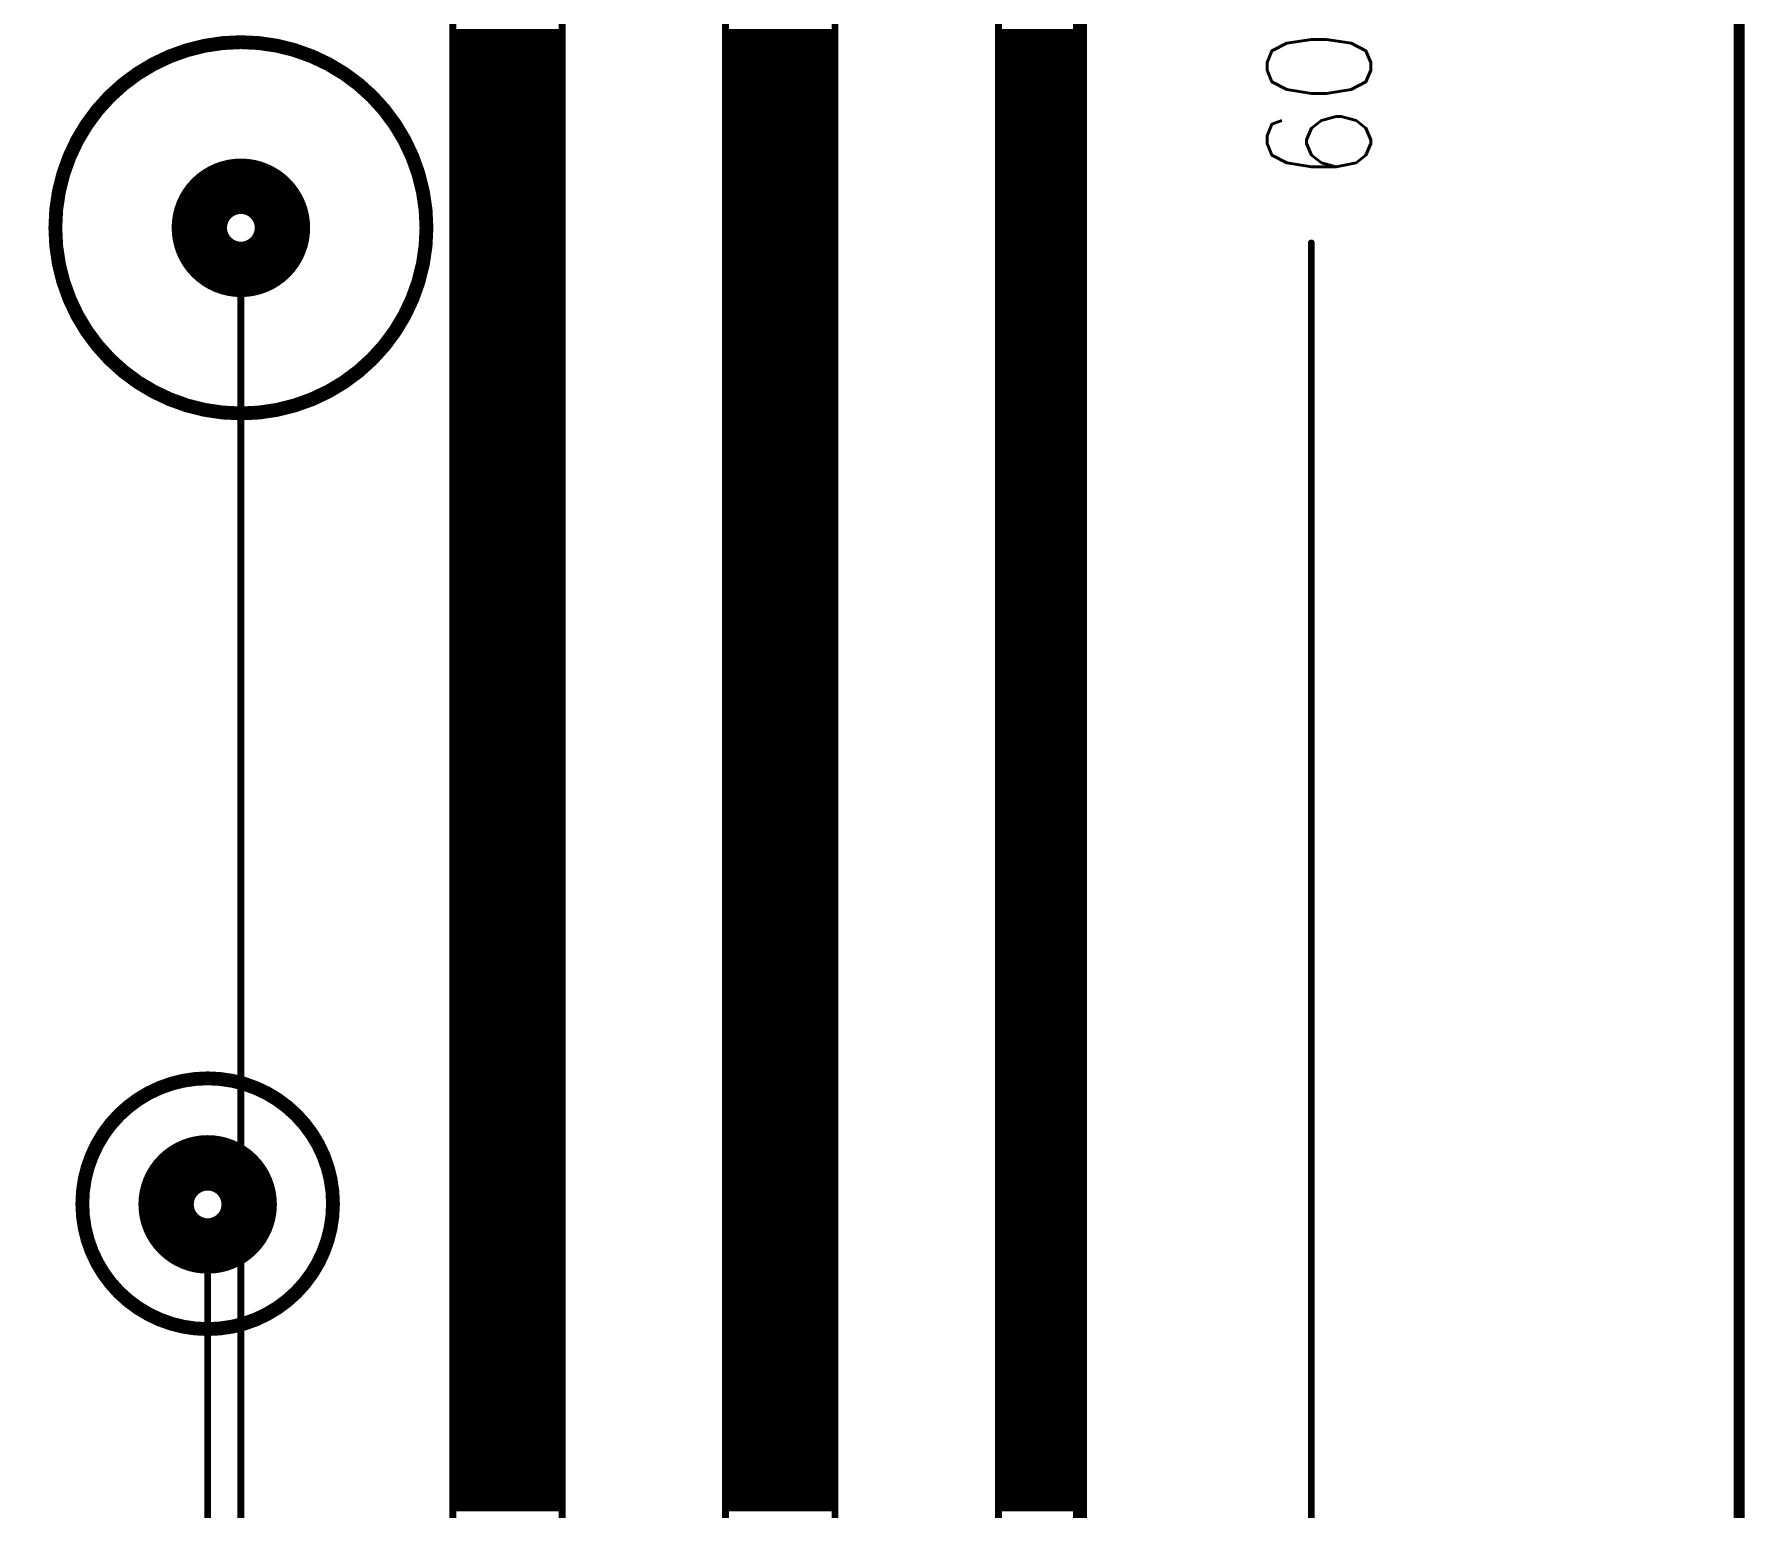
# Model space of a CAD drawing. Extents: x 2.14 to 10.29, y 1.14 to 8.17.
# Drawn here: x 9.05 to 10.285, y 5.507 to 6.571 of the extents above; entities that cross this region are included whole.
import ezdxf

# ---------------------------------------------------------------- set-up
doc = ezdxf.new("R2010")
doc.units = 0
doc.header["$LTSCALE"] = 25
doc.layers.get('0').update_dxf_attribs({"linetype": 'CONTINUOUS'})
doc.styles.get("Standard").update_dxf_attribs({"font": 'simplex'})

# ---------------------------------------------------------------- blocks, each defined once
blk = doc.blocks.new('DISC')
at = {"color": 0, "const_width": 0.5}
blk.add_lwpolyline([(0, 0.25, 1), (0, -0.25, 1)], format="xyb", close=True, dxfattribs=at)

msp = doc.modelspace()

# ---------------------------------------------------------------- linework, layer by layer
at = {"color": 1, "const_width": 0.008}
msp.add_lwpolyline([(2.146, 1.142), (10.281, 1.142), (10.281, 8.165), (2.146, 8.165), (2.146, 1.142)], dxfattribs=at)
at = {"color": 3}
for points, const_width in [([(8.388, 4.528), (8.388, 7.829), (9.805, 7.829), (9.805, 4.528), (8.388, 4.528)], 0.01), ([(9.352, 7.829), (9.431, 7.829), (9.431, 4.53), (9.352, 4.53), (9.352, 7.829)], 0.005), ([(9.549, 7.829), (9.628, 7.829), (9.628, 4.53), (9.549, 4.53), (9.549, 7.829)], 0.005), ([(9.746, 7.829), (9.805, 7.829), (9.805, 4.53), (9.746, 4.53), (9.746, 7.829)], 0.005), ([(9.352, 6.572), (9.431, 6.572)], 0.005), ([(9.549, 6.572), (9.628, 6.572)], 0.005), ([(9.746, 6.572), (9.805, 6.572)], 0.005), ([(9.352, 6.567), (9.431, 6.567)], 0.005), ([(9.352, 6.562), (9.431, 6.562)], 0.005), ([(9.352, 6.557), (9.431, 6.557)], 0.005), ([(9.549, 6.567), (9.628, 6.567)], 0.005), ([(9.549, 6.562), (9.628, 6.562)], 0.005), ([(9.549, 6.557), (9.628, 6.557)], 0.005), ([(9.746, 6.567), (9.805, 6.567)], 0.005), ([(9.746, 6.562), (9.805, 6.562)], 0.005), ([(9.746, 6.557), (9.805, 6.557)], 0.005), ([(9.352, 6.552), (9.431, 6.552)], 0.005), ([(9.352, 6.547), (9.431, 6.547)], 0.005), ([(9.549, 6.552), (9.628, 6.552)], 0.005), ([(9.549, 6.547), (9.628, 6.547)], 0.005), ([(9.746, 6.552), (9.805, 6.552)], 0.005), ([(9.746, 6.547), (9.805, 6.547)], 0.005), ([(9.352, 6.542), (9.431, 6.542)], 0.005), ([(9.352, 6.537), (9.431, 6.537)], 0.005), ([(9.352, 6.532), (9.431, 6.532)], 0.005), ([(9.549, 6.542), (9.628, 6.542)], 0.005), ([(9.549, 6.537), (9.628, 6.537)], 0.005), ([(9.549, 6.532), (9.628, 6.532)], 0.005), ([(9.746, 6.542), (9.805, 6.542)], 0.005), ([(9.746, 6.537), (9.805, 6.537)], 0.005), ([(9.746, 6.532), (9.805, 6.532)], 0.005), ([(9.352, 6.527), (9.431, 6.527)], 0.005), ([(9.352, 6.522), (9.431, 6.522)], 0.005), ([(9.549, 6.527), (9.628, 6.527)], 0.005), ([(9.549, 6.522), (9.628, 6.522)], 0.005), ([(9.746, 6.527), (9.805, 6.527)], 0.005), ([(9.746, 6.522), (9.805, 6.522)], 0.005), ([(9.352, 6.517), (9.431, 6.517)], 0.005), ([(9.352, 6.512), (9.431, 6.512)], 0.005), ([(9.549, 6.517), (9.628, 6.517)], 0.005), ([(9.549, 6.512), (9.628, 6.512)], 0.005), ([(9.746, 6.517), (9.805, 6.517)], 0.005), ([(9.746, 6.512), (9.805, 6.512)], 0.005), ([(9.352, 6.507), (9.431, 6.507)], 0.005), ([(9.352, 6.502), (9.431, 6.502)], 0.005), ([(9.352, 6.497), (9.431, 6.497)], 0.005), ([(9.549, 6.507), (9.628, 6.507)], 0.005), ([(9.549, 6.502), (9.628, 6.502)], 0.005), ([(9.549, 6.497), (9.628, 6.497)], 0.005), ([(9.746, 6.507), (9.805, 6.507)], 0.005), ([(9.746, 6.502), (9.805, 6.502)], 0.005), ([(9.746, 6.497), (9.805, 6.497)], 0.005), ([(9.352, 6.492), (9.431, 6.492)], 0.005), ([(9.352, 6.487), (9.431, 6.487)], 0.005), ([(9.549, 6.492), (9.628, 6.492)], 0.005), ([(9.549, 6.487), (9.628, 6.487)], 0.005), ([(9.746, 6.492), (9.805, 6.492)], 0.005), ([(9.746, 6.487), (9.805, 6.487)], 0.005), ([(9.352, 6.482), (9.431, 6.482)], 0.005), ([(9.352, 6.477), (9.431, 6.477)], 0.005), ([(9.352, 6.472), (9.431, 6.472)], 0.005), ([(9.549, 6.482), (9.628, 6.482)], 0.005), ([(9.549, 6.477), (9.628, 6.477)], 0.005), ([(9.549, 6.472), (9.628, 6.472)], 0.005), ([(9.746, 6.482), (9.805, 6.482)], 0.005), ([(9.746, 6.477), (9.805, 6.477)], 0.005), ([(9.746, 6.472), (9.805, 6.472)], 0.005), ([(9.352, 6.467), (9.431, 6.467)], 0.005), ([(9.352, 6.462), (9.431, 6.462)], 0.005), ([(9.549, 6.467), (9.628, 6.467)], 0.005), ([(9.549, 6.462), (9.628, 6.462)], 0.005), ([(9.746, 6.467), (9.805, 6.467)], 0.005), ([(9.746, 6.462), (9.805, 6.462)], 0.005), ([(9.352, 6.457), (9.431, 6.457)], 0.005), ([(9.352, 6.452), (9.431, 6.452)], 0.005), ([(9.352, 6.447), (9.431, 6.447)], 0.005), ([(9.549, 6.457), (9.628, 6.457)], 0.005), ([(9.549, 6.452), (9.628, 6.452)], 0.005), ([(9.549, 6.447), (9.628, 6.447)], 0.005), ([(9.746, 6.457), (9.805, 6.457)], 0.005), ([(9.746, 6.452), (9.805, 6.452)], 0.005), ([(9.746, 6.447), (9.805, 6.447)], 0.005), ([(9.352, 6.442), (9.431, 6.442)], 0.005), ([(9.352, 6.437), (9.431, 6.437)], 0.005), ([(9.549, 6.442), (9.628, 6.442)], 0.005), ([(9.549, 6.437), (9.628, 6.437)], 0.005), ([(9.746, 6.442), (9.805, 6.442)], 0.005), ([(9.746, 6.437), (9.805, 6.437)], 0.005), ([(9.352, 6.432), (9.431, 6.432)], 0.005), ([(9.352, 6.427), (9.431, 6.427)], 0.005), ([(9.352, 6.422), (9.431, 6.422)], 0.005), ([(9.549, 6.432), (9.628, 6.432)], 0.005), ([(9.549, 6.427), (9.628, 6.427)], 0.005), ([(9.549, 6.422), (9.628, 6.422)], 0.005), ([(9.746, 6.432), (9.805, 6.432)], 0.005), ([(9.746, 6.427), (9.805, 6.427)], 0.005), ([(9.746, 6.422), (9.805, 6.422)], 0.005), ([(9.352, 6.417), (9.431, 6.417)], 0.005), ([(9.352, 6.412), (9.431, 6.412)], 0.005), ([(9.549, 6.417), (9.628, 6.417)], 0.005), ([(9.549, 6.412), (9.628, 6.412)], 0.005), ([(9.746, 6.417), (9.805, 6.417)], 0.005), ([(9.746, 6.412), (9.805, 6.412)], 0.005), ([(9.972, 5.467), (9.972, 6.42)], 0.005), ([(9.352, 6.407), (9.431, 6.407)], 0.005), ([(9.352, 6.402), (9.431, 6.402)], 0.005), ([(9.352, 6.397), (9.431, 6.397)], 0.005), ([(9.549, 6.407), (9.628, 6.407)], 0.005), ([(9.549, 6.402), (9.628, 6.402)], 0.005), ([(9.549, 6.397), (9.628, 6.397)], 0.005), ([(9.746, 6.407), (9.805, 6.407)], 0.005), ([(9.746, 6.402), (9.805, 6.402)], 0.005), ([(9.746, 6.397), (9.805, 6.397)], 0.005), ([(9.199, 6.392), (9.199, 4.053)], 0.005), ([(9.352, 6.392), (9.431, 6.392)], 0.005), ([(9.352, 6.387), (9.431, 6.387)], 0.005), ([(9.549, 6.392), (9.628, 6.392)], 0.005), ([(9.549, 6.387), (9.628, 6.387)], 0.005), ([(9.746, 6.392), (9.805, 6.392)], 0.005), ([(9.746, 6.387), (9.805, 6.387)], 0.005), ([(9.352, 6.382), (9.431, 6.382)], 0.005), ([(9.352, 6.377), (9.431, 6.377)], 0.005), ([(9.352, 6.372), (9.431, 6.372)], 0.005), ([(9.549, 6.382), (9.628, 6.382)], 0.005), ([(9.549, 6.377), (9.628, 6.377)], 0.005), ([(9.549, 6.372), (9.628, 6.372)], 0.005), ([(9.746, 6.382), (9.805, 6.382)], 0.005), ([(9.746, 6.377), (9.805, 6.377)], 0.005), ([(9.746, 6.372), (9.805, 6.372)], 0.005), ([(9.352, 6.367), (9.431, 6.367)], 0.005), ([(9.352, 6.362), (9.431, 6.362)], 0.005), ([(9.549, 6.367), (9.628, 6.367)], 0.005), ([(9.549, 6.362), (9.628, 6.362)], 0.005), ([(9.746, 6.367), (9.805, 6.367)], 0.005), ([(9.746, 6.362), (9.805, 6.362)], 0.005), ([(9.352, 6.357), (9.431, 6.357)], 0.005), ([(9.352, 6.352), (9.431, 6.352)], 0.005), ([(9.352, 6.347), (9.431, 6.347)], 0.005), ([(9.549, 6.357), (9.628, 6.357)], 0.005), ([(9.549, 6.352), (9.628, 6.352)], 0.005), ([(9.549, 6.347), (9.628, 6.347)], 0.005), ([(9.746, 6.357), (9.805, 6.357)], 0.005), ([(9.746, 6.352), (9.805, 6.352)], 0.005), ([(9.746, 6.347), (9.805, 6.347)], 0.005), ([(9.352, 6.342), (9.431, 6.342)], 0.005), ([(9.352, 6.337), (9.431, 6.337)], 0.005), ([(9.549, 6.342), (9.628, 6.342)], 0.005), ([(9.549, 6.337), (9.628, 6.337)], 0.005), ([(9.746, 6.342), (9.805, 6.342)], 0.005), ([(9.746, 6.337), (9.805, 6.337)], 0.005), ([(9.352, 6.332), (9.431, 6.332)], 0.005), ([(9.352, 6.327), (9.431, 6.327)], 0.005), ([(9.352, 6.322), (9.431, 6.322)], 0.005), ([(9.549, 6.332), (9.628, 6.332)], 0.005), ([(9.549, 6.327), (9.628, 6.327)], 0.005), ([(9.549, 6.322), (9.628, 6.322)], 0.005), ([(9.746, 6.332), (9.805, 6.332)], 0.005), ([(9.746, 6.327), (9.805, 6.327)], 0.005), ([(9.746, 6.322), (9.805, 6.322)], 0.005), ([(9.352, 6.317), (9.431, 6.317)], 0.005), ([(9.352, 6.312), (9.431, 6.312)], 0.005), ([(9.549, 6.317), (9.628, 6.317)], 0.005), ([(9.549, 6.312), (9.628, 6.312)], 0.005), ([(9.746, 6.317), (9.805, 6.317)], 0.005), ([(9.746, 6.312), (9.805, 6.312)], 0.005), ([(9.352, 6.307), (9.431, 6.307)], 0.005), ([(9.352, 6.302), (9.431, 6.302)], 0.005), ([(9.549, 6.307), (9.628, 6.307)], 0.005), ([(9.549, 6.302), (9.628, 6.302)], 0.005), ([(9.746, 6.307), (9.805, 6.307)], 0.005), ([(9.746, 6.302), (9.805, 6.302)], 0.005), ([(9.352, 6.297), (9.431, 6.297)], 0.005), ([(9.352, 6.292), (9.431, 6.292)], 0.005), ([(9.352, 6.287), (9.431, 6.287)], 0.005), ([(9.549, 6.297), (9.628, 6.297)], 0.005), ([(9.549, 6.292), (9.628, 6.292)], 0.005), ([(9.549, 6.287), (9.628, 6.287)], 0.005), ([(9.746, 6.297), (9.805, 6.297)], 0.005), ([(9.746, 6.292), (9.805, 6.292)], 0.005), ([(9.746, 6.287), (9.805, 6.287)], 0.005), ([(9.352, 6.282), (9.431, 6.282)], 0.005), ([(9.352, 6.277), (9.431, 6.277)], 0.005), ([(9.549, 6.282), (9.628, 6.282)], 0.005), ([(9.549, 6.277), (9.628, 6.277)], 0.005), ([(9.746, 6.282), (9.805, 6.282)], 0.005), ([(9.746, 6.277), (9.805, 6.277)], 0.005), ([(9.352, 6.272), (9.431, 6.272)], 0.005), ([(9.352, 6.267), (9.431, 6.267)], 0.005), ([(9.352, 6.262), (9.431, 6.262)], 0.005), ([(9.549, 6.272), (9.628, 6.272)], 0.005), ([(9.549, 6.267), (9.628, 6.267)], 0.005), ([(9.549, 6.262), (9.628, 6.262)], 0.005), ([(9.746, 6.272), (9.805, 6.272)], 0.005), ([(9.746, 6.267), (9.805, 6.267)], 0.005), ([(9.746, 6.262), (9.805, 6.262)], 0.005), ([(9.352, 6.257), (9.431, 6.257)], 0.005), ([(9.352, 6.252), (9.431, 6.252)], 0.005), ([(9.549, 6.257), (9.628, 6.257)], 0.005), ([(9.549, 6.252), (9.628, 6.252)], 0.005), ([(9.746, 6.257), (9.805, 6.257)], 0.005), ([(9.746, 6.252), (9.805, 6.252)], 0.005), ([(9.352, 6.247), (9.431, 6.247)], 0.005), ([(9.352, 6.242), (9.431, 6.242)], 0.005), ([(9.352, 6.237), (9.431, 6.237)], 0.005), ([(9.549, 6.247), (9.628, 6.247)], 0.005), ([(9.549, 6.242), (9.628, 6.242)], 0.005), ([(9.549, 6.237), (9.628, 6.237)], 0.005), ([(9.746, 6.247), (9.805, 6.247)], 0.005), ([(9.746, 6.242), (9.805, 6.242)], 0.005), ([(9.746, 6.237), (9.805, 6.237)], 0.005), ([(9.352, 6.232), (9.431, 6.232)], 0.005), ([(9.352, 6.227), (9.431, 6.227)], 0.005), ([(9.549, 6.232), (9.628, 6.232)], 0.005), ([(9.549, 6.227), (9.628, 6.227)], 0.005), ([(9.746, 6.232), (9.805, 6.232)], 0.005), ([(9.746, 6.227), (9.805, 6.227)], 0.005), ([(9.352, 6.222), (9.431, 6.222)], 0.005), ([(9.352, 6.217), (9.431, 6.217)], 0.005), ([(9.352, 6.212), (9.431, 6.212)], 0.005), ([(9.549, 6.222), (9.628, 6.222)], 0.005), ([(9.549, 6.217), (9.628, 6.217)], 0.005), ([(9.549, 6.212), (9.628, 6.212)], 0.005), ([(9.746, 6.222), (9.805, 6.222)], 0.005), ([(9.746, 6.217), (9.805, 6.217)], 0.005), ([(9.746, 6.212), (9.805, 6.212)], 0.005), ([(9.352, 6.207), (9.431, 6.207)], 0.005), ([(9.352, 6.202), (9.431, 6.202)], 0.005), ([(9.549, 6.207), (9.628, 6.207)], 0.005), ([(9.549, 6.202), (9.628, 6.202)], 0.005), ([(9.746, 6.207), (9.805, 6.207)], 0.005), ([(9.746, 6.202), (9.805, 6.202)], 0.005), ([(9.352, 6.197), (9.431, 6.197)], 0.005), ([(9.352, 6.192), (9.431, 6.192)], 0.005), ([(9.352, 6.187), (9.431, 6.187)], 0.005), ([(9.549, 6.197), (9.628, 6.197)], 0.005), ([(9.549, 6.192), (9.628, 6.192)], 0.005), ([(9.549, 6.187), (9.628, 6.187)], 0.005), ([(9.746, 6.197), (9.805, 6.197)], 0.005), ([(9.746, 6.192), (9.805, 6.192)], 0.005), ([(9.746, 6.187), (9.805, 6.187)], 0.005), ([(9.352, 6.182), (9.431, 6.182)], 0.005), ([(9.352, 6.177), (9.431, 6.177)], 0.005), ([(9.549, 6.182), (9.628, 6.182)], 0.005), ([(9.549, 6.177), (9.628, 6.177)], 0.005), ([(9.746, 6.182), (9.805, 6.182)], 0.005), ([(9.746, 6.177), (9.805, 6.177)], 0.005), ([(9.352, 6.172), (9.431, 6.172)], 0.005), ([(9.352, 6.167), (9.431, 6.167)], 0.005), ([(9.352, 6.162), (9.431, 6.162)], 0.005), ([(9.549, 6.172), (9.628, 6.172)], 0.005), ([(9.549, 6.167), (9.628, 6.167)], 0.005), ([(9.549, 6.162), (9.628, 6.162)], 0.005), ([(9.746, 6.172), (9.805, 6.172)], 0.005), ([(9.746, 6.167), (9.805, 6.167)], 0.005), ([(9.746, 6.162), (9.805, 6.162)], 0.005), ([(9.352, 6.157), (9.431, 6.157)], 0.005), ([(9.352, 6.152), (9.431, 6.152)], 0.005), ([(9.549, 6.157), (9.628, 6.157)], 0.005), ([(9.549, 6.152), (9.628, 6.152)], 0.005), ([(9.746, 6.157), (9.805, 6.157)], 0.005), ([(9.746, 6.152), (9.805, 6.152)], 0.005), ([(9.352, 6.147), (9.431, 6.147)], 0.005), ([(9.352, 6.142), (9.431, 6.142)], 0.005), ([(9.352, 6.137), (9.431, 6.137)], 0.005), ([(9.549, 6.147), (9.628, 6.147)], 0.005), ([(9.549, 6.142), (9.628, 6.142)], 0.005), ([(9.549, 6.137), (9.628, 6.137)], 0.005), ([(9.746, 6.147), (9.805, 6.147)], 0.005), ([(9.746, 6.142), (9.805, 6.142)], 0.005), ([(9.746, 6.137), (9.805, 6.137)], 0.005), ([(9.352, 6.132), (9.431, 6.132)], 0.005), ([(9.352, 6.127), (9.431, 6.127)], 0.005), ([(9.549, 6.132), (9.628, 6.132)], 0.005), ([(9.549, 6.127), (9.628, 6.127)], 0.005), ([(9.746, 6.132), (9.805, 6.132)], 0.005), ([(9.746, 6.127), (9.805, 6.127)], 0.005), ([(9.352, 6.122), (9.431, 6.122)], 0.005), ([(9.352, 6.117), (9.431, 6.117)], 0.005), ([(9.352, 6.112), (9.431, 6.112)], 0.005), ([(9.549, 6.122), (9.628, 6.122)], 0.005), ([(9.549, 6.117), (9.628, 6.117)], 0.005), ([(9.549, 6.112), (9.628, 6.112)], 0.005), ([(9.746, 6.122), (9.805, 6.122)], 0.005), ([(9.746, 6.117), (9.805, 6.117)], 0.005), ([(9.746, 6.112), (9.805, 6.112)], 0.005), ([(9.352, 6.107), (9.431, 6.107)], 0.005), ([(9.352, 6.102), (9.431, 6.102)], 0.005), ([(9.549, 6.107), (9.628, 6.107)], 0.005), ([(9.549, 6.102), (9.628, 6.102)], 0.005), ([(9.746, 6.107), (9.805, 6.107)], 0.005), ([(9.746, 6.102), (9.805, 6.102)], 0.005), ([(9.352, 6.097), (9.431, 6.097)], 0.005), ([(9.352, 6.092), (9.431, 6.092)], 0.005), ([(9.549, 6.097), (9.628, 6.097)], 0.005), ([(9.549, 6.092), (9.628, 6.092)], 0.005), ([(9.746, 6.097), (9.805, 6.097)], 0.005), ([(9.746, 6.092), (9.805, 6.092)], 0.005), ([(9.352, 6.087), (9.431, 6.087)], 0.005), ([(9.352, 6.082), (9.431, 6.082)], 0.005), ([(9.352, 6.077), (9.431, 6.077)], 0.005), ([(9.549, 6.087), (9.628, 6.087)], 0.005), ([(9.549, 6.082), (9.628, 6.082)], 0.005), ([(9.549, 6.077), (9.628, 6.077)], 0.005), ([(9.746, 6.087), (9.805, 6.087)], 0.005), ([(9.746, 6.082), (9.805, 6.082)], 0.005), ([(9.746, 6.077), (9.805, 6.077)], 0.005), ([(9.352, 6.072), (9.431, 6.072)], 0.005), ([(9.352, 6.067), (9.431, 6.067)], 0.005), ([(9.549, 6.072), (9.628, 6.072)], 0.005), ([(9.549, 6.067), (9.628, 6.067)], 0.005), ([(9.746, 6.072), (9.805, 6.072)], 0.005), ([(9.746, 6.067), (9.805, 6.067)], 0.005), ([(9.352, 6.062), (9.431, 6.062)], 0.005), ([(9.352, 6.057), (9.431, 6.057)], 0.005), ([(9.352, 6.052), (9.431, 6.052)], 0.005), ([(9.549, 6.062), (9.628, 6.062)], 0.005), ([(9.549, 6.057), (9.628, 6.057)], 0.005), ([(9.549, 6.052), (9.628, 6.052)], 0.005), ([(9.746, 6.062), (9.805, 6.062)], 0.005), ([(9.746, 6.057), (9.805, 6.057)], 0.005), ([(9.746, 6.052), (9.805, 6.052)], 0.005), ([(9.352, 6.047), (9.431, 6.047)], 0.005), ([(9.352, 6.042), (9.431, 6.042)], 0.005), ([(9.549, 6.047), (9.628, 6.047)], 0.005), ([(9.549, 6.042), (9.628, 6.042)], 0.005), ([(9.746, 6.047), (9.805, 6.047)], 0.005), ([(9.746, 6.042), (9.805, 6.042)], 0.005), ([(9.352, 6.037), (9.431, 6.037)], 0.005), ([(9.352, 6.032), (9.431, 6.032)], 0.005), ([(9.352, 6.027), (9.431, 6.027)], 0.005), ([(9.549, 6.037), (9.628, 6.037)], 0.005), ([(9.549, 6.032), (9.628, 6.032)], 0.005), ([(9.549, 6.027), (9.628, 6.027)], 0.005), ([(9.746, 6.037), (9.805, 6.037)], 0.005), ([(9.746, 6.032), (9.805, 6.032)], 0.005), ([(9.746, 6.027), (9.805, 6.027)], 0.005), ([(9.352, 6.022), (9.431, 6.022)], 0.005), ([(9.352, 6.017), (9.431, 6.017)], 0.005), ([(9.549, 6.022), (9.628, 6.022)], 0.005), ([(9.549, 6.017), (9.628, 6.017)], 0.005), ([(9.746, 6.022), (9.805, 6.022)], 0.005), ([(9.746, 6.017), (9.805, 6.017)], 0.005), ([(9.352, 6.012), (9.431, 6.012)], 0.005), ([(9.352, 6.007), (9.431, 6.007)], 0.005), ([(9.352, 6.002), (9.431, 6.002)], 0.005), ([(9.549, 6.012), (9.628, 6.012)], 0.005), ([(9.549, 6.007), (9.628, 6.007)], 0.005), ([(9.549, 6.002), (9.628, 6.002)], 0.005), ([(9.746, 6.012), (9.805, 6.012)], 0.005), ([(9.746, 6.007), (9.805, 6.007)], 0.005), ([(9.746, 6.002), (9.805, 6.002)], 0.005), ([(9.352, 5.997), (9.431, 5.997)], 0.005), ([(9.352, 5.992), (9.431, 5.992)], 0.005), ([(9.549, 5.997), (9.628, 5.997)], 0.005), ([(9.549, 5.992), (9.628, 5.992)], 0.005), ([(9.746, 5.997), (9.805, 5.997)], 0.005), ([(9.746, 5.992), (9.805, 5.992)], 0.005), ([(9.352, 5.987), (9.431, 5.987)], 0.005), ([(9.352, 5.982), (9.431, 5.982)], 0.005), ([(9.352, 5.977), (9.431, 5.977)], 0.005), ([(9.549, 5.987), (9.628, 5.987)], 0.005), ([(9.549, 5.982), (9.628, 5.982)], 0.005), ([(9.549, 5.977), (9.628, 5.977)], 0.005), ([(9.746, 5.987), (9.805, 5.987)], 0.005), ([(9.746, 5.982), (9.805, 5.982)], 0.005), ([(9.746, 5.977), (9.805, 5.977)], 0.005), ([(9.352, 5.972), (9.431, 5.972)], 0.005), ([(9.352, 5.967), (9.431, 5.967)], 0.005), ([(9.549, 5.972), (9.628, 5.972)], 0.005), ([(9.549, 5.967), (9.628, 5.967)], 0.005), ([(9.746, 5.972), (9.805, 5.972)], 0.005), ([(9.746, 5.967), (9.805, 5.967)], 0.005), ([(9.352, 5.962), (9.431, 5.962)], 0.005), ([(9.352, 5.957), (9.431, 5.957)], 0.005), ([(9.352, 5.952), (9.431, 5.952)], 0.005), ([(9.549, 5.962), (9.628, 5.962)], 0.005), ([(9.549, 5.957), (9.628, 5.957)], 0.005), ([(9.549, 5.952), (9.628, 5.952)], 0.005), ([(9.746, 5.962), (9.805, 5.962)], 0.005), ([(9.746, 5.957), (9.805, 5.957)], 0.005), ([(9.746, 5.952), (9.805, 5.952)], 0.005), ([(9.352, 5.947), (9.431, 5.947)], 0.005), ([(9.352, 5.942), (9.431, 5.942)], 0.005), ([(9.549, 5.947), (9.628, 5.947)], 0.005), ([(9.549, 5.942), (9.628, 5.942)], 0.005), ([(9.746, 5.947), (9.805, 5.947)], 0.005), ([(9.746, 5.942), (9.805, 5.942)], 0.005), ([(9.352, 5.937), (9.431, 5.937)], 0.005), ([(9.352, 5.932), (9.431, 5.932)], 0.005), ([(9.352, 5.927), (9.431, 5.927)], 0.005), ([(9.549, 5.937), (9.628, 5.937)], 0.005), ([(9.549, 5.932), (9.628, 5.932)], 0.005), ([(9.549, 5.927), (9.628, 5.927)], 0.005), ([(9.746, 5.937), (9.805, 5.937)], 0.005), ([(9.746, 5.932), (9.805, 5.932)], 0.005), ([(9.746, 5.927), (9.805, 5.927)], 0.005), ([(9.352, 5.922), (9.431, 5.922)], 0.005), ([(9.352, 5.917), (9.431, 5.917)], 0.005), ([(9.549, 5.922), (9.628, 5.922)], 0.005), ([(9.549, 5.917), (9.628, 5.917)], 0.005), ([(9.746, 5.922), (9.805, 5.922)], 0.005), ([(9.746, 5.917), (9.805, 5.917)], 0.005), ([(9.352, 5.912), (9.431, 5.912)], 0.005), ([(9.352, 5.907), (9.431, 5.907)], 0.005), ([(9.352, 5.902), (9.431, 5.902)], 0.005), ([(9.549, 5.912), (9.628, 5.912)], 0.005), ([(9.549, 5.907), (9.628, 5.907)], 0.005), ([(9.549, 5.902), (9.628, 5.902)], 0.005), ([(9.746, 5.912), (9.805, 5.912)], 0.005), ([(9.746, 5.907), (9.805, 5.907)], 0.005), ([(9.746, 5.902), (9.805, 5.902)], 0.005), ([(9.352, 5.897), (9.431, 5.897)], 0.005), ([(9.352, 5.892), (9.431, 5.892)], 0.005), ([(9.549, 5.897), (9.628, 5.897)], 0.005), ([(9.549, 5.892), (9.628, 5.892)], 0.005), ([(9.746, 5.897), (9.805, 5.897)], 0.005), ([(9.746, 5.892), (9.805, 5.892)], 0.005), ([(9.352, 5.887), (9.431, 5.887)], 0.005), ([(9.352, 5.882), (9.431, 5.882)], 0.005), ([(9.549, 5.887), (9.628, 5.887)], 0.005), ([(9.549, 5.882), (9.628, 5.882)], 0.005), ([(9.746, 5.887), (9.805, 5.887)], 0.005), ([(9.746, 5.882), (9.805, 5.882)], 0.005), ([(9.352, 5.877), (9.431, 5.877)], 0.005), ([(9.352, 5.872), (9.431, 5.872)], 0.005), ([(9.352, 5.867), (9.431, 5.867)], 0.005), ([(9.549, 5.877), (9.628, 5.877)], 0.005), ([(9.549, 5.872), (9.628, 5.872)], 0.005), ([(9.549, 5.867), (9.628, 5.867)], 0.005), ([(9.746, 5.877), (9.805, 5.877)], 0.005), ([(9.746, 5.872), (9.805, 5.872)], 0.005), ([(9.746, 5.867), (9.805, 5.867)], 0.005), ([(9.352, 5.862), (9.431, 5.862)], 0.005), ([(9.352, 5.857), (9.431, 5.857)], 0.005), ([(9.549, 5.862), (9.628, 5.862)], 0.005), ([(9.549, 5.857), (9.628, 5.857)], 0.005), ([(9.746, 5.862), (9.805, 5.862)], 0.005), ([(9.746, 5.857), (9.805, 5.857)], 0.005), ([(9.352, 5.852), (9.431, 5.852)], 0.005), ([(9.352, 5.847), (9.431, 5.847)], 0.005), ([(9.352, 5.842), (9.431, 5.842)], 0.005), ([(9.549, 5.852), (9.628, 5.852)], 0.005), ([(9.549, 5.847), (9.628, 5.847)], 0.005), ([(9.549, 5.842), (9.628, 5.842)], 0.005), ([(9.746, 5.852), (9.805, 5.852)], 0.005), ([(9.746, 5.847), (9.805, 5.847)], 0.005), ([(9.746, 5.842), (9.805, 5.842)], 0.005), ([(9.352, 5.837), (9.431, 5.837)], 0.005), ([(9.352, 5.832), (9.431, 5.832)], 0.005), ([(9.549, 5.837), (9.628, 5.837)], 0.005), ([(9.549, 5.832), (9.628, 5.832)], 0.005), ([(9.746, 5.837), (9.805, 5.837)], 0.005), ([(9.746, 5.832), (9.805, 5.832)], 0.005), ([(9.352, 5.827), (9.431, 5.827)], 0.005), ([(9.352, 5.822), (9.431, 5.822)], 0.005), ([(9.352, 5.817), (9.431, 5.817)], 0.005), ([(9.549, 5.827), (9.628, 5.827)], 0.005), ([(9.549, 5.822), (9.628, 5.822)], 0.005), ([(9.549, 5.817), (9.628, 5.817)], 0.005), ([(9.746, 5.827), (9.805, 5.827)], 0.005), ([(9.746, 5.822), (9.805, 5.822)], 0.005), ([(9.746, 5.817), (9.805, 5.817)], 0.005), ([(9.352, 5.812), (9.431, 5.812)], 0.005), ([(9.352, 5.807), (9.431, 5.807)], 0.005), ([(9.549, 5.812), (9.628, 5.812)], 0.005), ([(9.549, 5.807), (9.628, 5.807)], 0.005), ([(9.746, 5.812), (9.805, 5.812)], 0.005), ([(9.746, 5.807), (9.805, 5.807)], 0.005), ([(9.352, 5.802), (9.431, 5.802)], 0.005), ([(9.352, 5.797), (9.431, 5.797)], 0.005), ([(9.352, 5.792), (9.431, 5.792)], 0.005), ([(9.549, 5.802), (9.628, 5.802)], 0.005), ([(9.549, 5.797), (9.628, 5.797)], 0.005), ([(9.549, 5.792), (9.628, 5.792)], 0.005), ([(9.746, 5.802), (9.805, 5.802)], 0.005), ([(9.746, 5.797), (9.805, 5.797)], 0.005), ([(9.746, 5.792), (9.805, 5.792)], 0.005), ([(9.352, 5.787), (9.431, 5.787)], 0.005), ([(9.352, 5.782), (9.431, 5.782)], 0.005), ([(9.549, 5.787), (9.628, 5.787)], 0.005), ([(9.549, 5.782), (9.628, 5.782)], 0.005), ([(9.746, 5.787), (9.805, 5.787)], 0.005), ([(9.746, 5.782), (9.805, 5.782)], 0.005), ([(9.352, 5.777), (9.431, 5.777)], 0.005), ([(9.352, 5.772), (9.431, 5.772)], 0.005), ([(9.352, 5.767), (9.431, 5.767)], 0.005), ([(9.549, 5.777), (9.628, 5.777)], 0.005), ([(9.549, 5.772), (9.628, 5.772)], 0.005), ([(9.549, 5.767), (9.628, 5.767)], 0.005), ([(9.746, 5.777), (9.805, 5.777)], 0.005), ([(9.746, 5.772), (9.805, 5.772)], 0.005), ([(9.746, 5.767), (9.805, 5.767)], 0.005), ([(9.352, 5.762), (9.431, 5.762)], 0.005), ([(9.352, 5.757), (9.431, 5.757)], 0.005), ([(9.549, 5.762), (9.628, 5.762)], 0.005), ([(9.549, 5.757), (9.628, 5.757)], 0.005), ([(9.746, 5.762), (9.805, 5.762)], 0.005), ([(9.746, 5.757), (9.805, 5.757)], 0.005), ([(9.352, 5.752), (9.431, 5.752)], 0.005), ([(9.352, 5.747), (9.431, 5.747)], 0.005), ([(9.352, 5.742), (9.431, 5.742)], 0.005), ([(9.549, 5.752), (9.628, 5.752)], 0.005), ([(9.549, 5.747), (9.628, 5.747)], 0.005), ([(9.549, 5.742), (9.628, 5.742)], 0.005), ([(9.746, 5.752), (9.805, 5.752)], 0.005), ([(9.746, 5.747), (9.805, 5.747)], 0.005), ([(9.746, 5.742), (9.805, 5.742)], 0.005), ([(9.352, 5.737), (9.431, 5.737)], 0.005), ([(9.352, 5.732), (9.431, 5.732)], 0.005), ([(9.549, 5.737), (9.628, 5.737)], 0.005), ([(9.549, 5.732), (9.628, 5.732)], 0.005), ([(9.746, 5.737), (9.805, 5.737)], 0.005), ([(9.746, 5.732), (9.805, 5.732)], 0.005), ([(9.352, 5.727), (9.431, 5.727)], 0.005), ([(9.352, 5.722), (9.431, 5.722)], 0.005), ([(9.352, 5.717), (9.431, 5.717)], 0.005), ([(9.549, 5.727), (9.628, 5.727)], 0.005), ([(9.549, 5.722), (9.628, 5.722)], 0.005), ([(9.549, 5.717), (9.628, 5.717)], 0.005), ([(9.746, 5.727), (9.805, 5.727)], 0.005), ([(9.746, 5.722), (9.805, 5.722)], 0.005), ([(9.746, 5.717), (9.805, 5.717)], 0.005), ([(9.352, 5.712), (9.431, 5.712)], 0.005), ([(9.352, 5.707), (9.431, 5.707)], 0.005), ([(9.549, 5.712), (9.628, 5.712)], 0.005), ([(9.549, 5.707), (9.628, 5.707)], 0.005), ([(9.746, 5.712), (9.805, 5.712)], 0.005), ([(9.746, 5.707), (9.805, 5.707)], 0.005), ([(9.352, 5.702), (9.431, 5.702)], 0.005), ([(9.352, 5.697), (9.431, 5.697)], 0.005), ([(9.549, 5.702), (9.628, 5.702)], 0.005), ([(9.549, 5.697), (9.628, 5.697)], 0.005), ([(9.746, 5.702), (9.805, 5.702)], 0.005), ([(9.746, 5.697), (9.805, 5.697)], 0.005), ([(9.175, 5.687), (9.175, 4.28)], 0.005), ([(9.352, 5.692), (9.431, 5.692)], 0.005), ([(9.352, 5.687), (9.431, 5.687)], 0.005), ([(9.352, 5.682), (9.431, 5.682)], 0.005), ([(9.549, 5.692), (9.628, 5.692)], 0.005), ([(9.549, 5.687), (9.628, 5.687)], 0.005), ([(9.549, 5.682), (9.628, 5.682)], 0.005), ([(9.746, 5.692), (9.805, 5.692)], 0.005), ([(9.746, 5.687), (9.805, 5.687)], 0.005), ([(9.746, 5.682), (9.805, 5.682)], 0.005), ([(9.352, 5.677), (9.431, 5.677)], 0.005), ([(9.352, 5.672), (9.431, 5.672)], 0.005), ([(9.549, 5.677), (9.628, 5.677)], 0.005), ([(9.549, 5.672), (9.628, 5.672)], 0.005), ([(9.746, 5.677), (9.805, 5.677)], 0.005), ([(9.746, 5.672), (9.805, 5.672)], 0.005), ([(9.352, 5.667), (9.431, 5.667)], 0.005), ([(9.352, 5.662), (9.431, 5.662)], 0.005), ([(9.352, 5.657), (9.431, 5.657)], 0.005), ([(9.549, 5.667), (9.628, 5.667)], 0.005), ([(9.549, 5.662), (9.628, 5.662)], 0.005), ([(9.549, 5.657), (9.628, 5.657)], 0.005), ([(9.746, 5.667), (9.805, 5.667)], 0.005), ([(9.746, 5.662), (9.805, 5.662)], 0.005), ([(9.746, 5.657), (9.805, 5.657)], 0.005), ([(9.352, 5.652), (9.431, 5.652)], 0.005), ([(9.352, 5.647), (9.431, 5.647)], 0.005), ([(9.549, 5.652), (9.628, 5.652)], 0.005), ([(9.549, 5.647), (9.628, 5.647)], 0.005), ([(9.746, 5.652), (9.805, 5.652)], 0.005), ([(9.746, 5.647), (9.805, 5.647)], 0.005), ([(9.352, 5.642), (9.431, 5.642)], 0.005), ([(9.352, 5.637), (9.431, 5.637)], 0.005), ([(9.352, 5.632), (9.431, 5.632)], 0.005), ([(9.549, 5.642), (9.628, 5.642)], 0.005), ([(9.549, 5.637), (9.628, 5.637)], 0.005), ([(9.549, 5.632), (9.628, 5.632)], 0.005), ([(9.746, 5.642), (9.805, 5.642)], 0.005), ([(9.746, 5.637), (9.805, 5.637)], 0.005), ([(9.746, 5.632), (9.805, 5.632)], 0.005), ([(9.352, 5.627), (9.431, 5.627)], 0.005), ([(9.352, 5.622), (9.431, 5.622)], 0.005), ([(9.549, 5.627), (9.628, 5.627)], 0.005), ([(9.549, 5.622), (9.628, 5.622)], 0.005), ([(9.746, 5.627), (9.805, 5.627)], 0.005), ([(9.746, 5.622), (9.805, 5.622)], 0.005), ([(9.352, 5.617), (9.431, 5.617)], 0.005), ([(9.352, 5.612), (9.431, 5.612)], 0.005), ([(9.352, 5.607), (9.431, 5.607)], 0.005), ([(9.549, 5.617), (9.628, 5.617)], 0.005), ([(9.549, 5.612), (9.628, 5.612)], 0.005), ([(9.549, 5.607), (9.628, 5.607)], 0.005), ([(9.746, 5.617), (9.805, 5.617)], 0.005), ([(9.746, 5.612), (9.805, 5.612)], 0.005), ([(9.746, 5.607), (9.805, 5.607)], 0.005), ([(9.352, 5.602), (9.431, 5.602)], 0.005), ([(9.352, 5.597), (9.431, 5.597)], 0.005), ([(9.549, 5.602), (9.628, 5.602)], 0.005), ([(9.549, 5.597), (9.628, 5.597)], 0.005), ([(9.746, 5.602), (9.805, 5.602)], 0.005), ([(9.746, 5.597), (9.805, 5.597)], 0.005), ([(9.352, 5.592), (9.431, 5.592)], 0.005), ([(9.352, 5.587), (9.431, 5.587)], 0.005), ([(9.352, 5.582), (9.431, 5.582)], 0.005), ([(9.549, 5.592), (9.628, 5.592)], 0.005), ([(9.549, 5.587), (9.628, 5.587)], 0.005), ([(9.549, 5.582), (9.628, 5.582)], 0.005), ([(9.746, 5.592), (9.805, 5.592)], 0.005), ([(9.746, 5.587), (9.805, 5.587)], 0.005), ([(9.746, 5.582), (9.805, 5.582)], 0.005), ([(9.352, 5.577), (9.431, 5.577)], 0.005), ([(9.352, 5.572), (9.431, 5.572)], 0.005), ([(9.549, 5.577), (9.628, 5.577)], 0.005), ([(9.549, 5.572), (9.628, 5.572)], 0.005), ([(9.746, 5.577), (9.805, 5.577)], 0.005), ([(9.746, 5.572), (9.805, 5.572)], 0.005), ([(9.352, 5.567), (9.431, 5.567)], 0.005), ([(9.352, 5.562), (9.431, 5.562)], 0.005), ([(9.352, 5.557), (9.431, 5.557)], 0.005), ([(9.549, 5.567), (9.628, 5.567)], 0.005), ([(9.549, 5.562), (9.628, 5.562)], 0.005), ([(9.549, 5.557), (9.628, 5.557)], 0.005), ([(9.746, 5.567), (9.805, 5.567)], 0.005), ([(9.746, 5.562), (9.805, 5.562)], 0.005), ([(9.746, 5.557), (9.805, 5.557)], 0.005), ([(9.352, 5.552), (9.431, 5.552)], 0.005), ([(9.352, 5.547), (9.431, 5.547)], 0.005), ([(9.549, 5.552), (9.628, 5.552)], 0.005), ([(9.549, 5.547), (9.628, 5.547)], 0.005), ([(9.746, 5.552), (9.805, 5.552)], 0.005), ([(9.746, 5.547), (9.805, 5.547)], 0.005), ([(9.352, 5.542), (9.431, 5.542)], 0.005), ([(9.352, 5.537), (9.431, 5.537)], 0.005), ([(9.352, 5.532), (9.431, 5.532)], 0.005), ([(9.549, 5.542), (9.628, 5.542)], 0.005), ([(9.549, 5.537), (9.628, 5.537)], 0.005), ([(9.549, 5.532), (9.628, 5.532)], 0.005), ([(9.746, 5.542), (9.805, 5.542)], 0.005), ([(9.746, 5.537), (9.805, 5.537)], 0.005), ([(9.746, 5.532), (9.805, 5.532)], 0.005), ([(9.352, 5.527), (9.431, 5.527)], 0.005), ([(9.352, 5.522), (9.431, 5.522)], 0.005), ([(9.549, 5.527), (9.628, 5.527)], 0.005), ([(9.549, 5.522), (9.628, 5.522)], 0.005), ([(9.746, 5.527), (9.805, 5.527)], 0.005), ([(9.746, 5.522), (9.805, 5.522)], 0.005), ([(9.352, 5.517), (9.431, 5.517)], 0.005), ([(9.352, 5.512), (9.431, 5.512)], 0.005), ([(9.352, 5.507), (9.431, 5.507)], 0.005), ([(9.549, 5.517), (9.628, 5.517)], 0.005), ([(9.549, 5.512), (9.628, 5.512)], 0.005), ([(9.549, 5.507), (9.628, 5.507)], 0.005), ([(9.746, 5.517), (9.805, 5.517)], 0.005), ([(9.746, 5.512), (9.805, 5.512)], 0.005), ([(9.746, 5.507), (9.805, 5.507)], 0.005)]:
    msp.add_lwpolyline(points, dxfattribs=dict(at, const_width=const_width))
at = {"color": 3, "const_width": 0.01}
for points in [[(9.199, 6.297, -1), (9.199, 6.565, -1), (9.199, 6.297)], [(9.175, 5.636, -1), (9.175, 5.817, -1), (9.175, 5.636)]]:
    msp.add_lwpolyline(points, format="xyb", dxfattribs=at)
at = {"color": 2, "const_width": 0.04}
for points in [[(9.199, 6.401, -1), (9.199, 6.461, -1), (9.199, 6.401)], [(9.175, 5.696, -1), (9.175, 5.756, -1), (9.175, 5.696)]]:
    msp.add_lwpolyline(points, format="xyb", dxfattribs=at)

# ---------------------------------------------------------------- block references
at = {"color": 3, "xscale": 0.005, "yscale": 0.005}
for p in [(9.972, 6.42), (9.199, 6.392), (9.175, 5.687)]:
    msp.add_blockref('DISC', p, dxfattribs=at)

# ---------------------------------------------------------------- texts
at = {"color": 3, "width": 0.866}
msp.add_text('60.0mm', height=0.075, rotation=90, dxfattribs=at).set_placement((10.015, 6.464))

doc.saveas('drawing.dxf')
